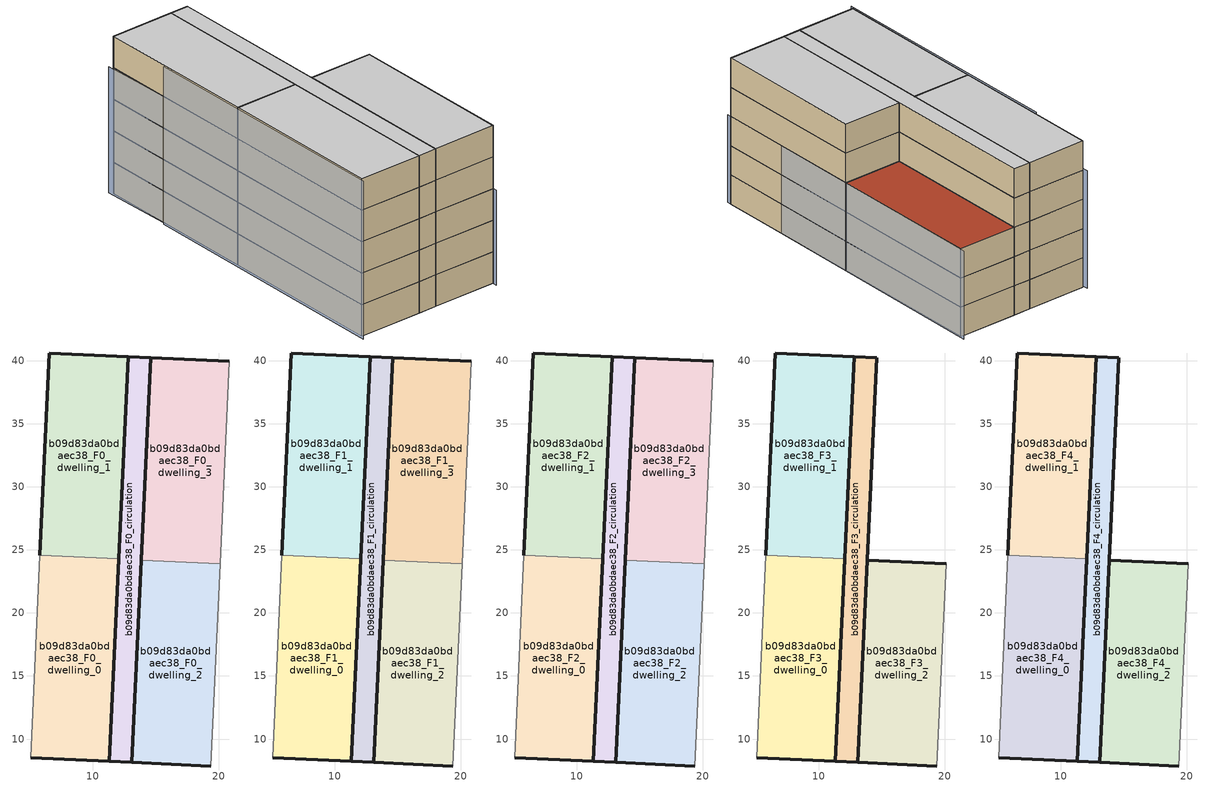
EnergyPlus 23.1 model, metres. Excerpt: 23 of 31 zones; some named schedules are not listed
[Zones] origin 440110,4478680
b09d83da0bdaec38_F0_dwelling_0
 floor ground (EU_floor_Construction): 11.3,8.23 12.04,24.28 5.8,24.57 5.05,8.52 z0
 wall outside (EU_wall_Construction): 12.04,24.28 11.3,8.23 5.05,8.52 z0:3
 wall adiabatic (EU_wall_Construction): 5.05,8.52 5.8,24.57 z0:3
 wall to b09d83da0bdaec38_F0_dwelling_1 (EU_wall_Construction): 5.8,24.57 12.04,24.28 z0:3
b09d83da0bdaec38_F0_dwelling_1
 floor ground (EU_floor_Construction): 12.04,24.28 12.79,40.34 6.54,40.63 5.8,24.57 z0
 wall outside (EU_wall_Construction): 5.8,24.57 6.54,40.63 12.79,40.34 12.04,24.28 z0:3
b09d83da0bdaec38_F0_dwelling_2
 floor ground (EU_floor_Construction): 19.34,7.86 20.09,23.91 13.84,24.2 13.09,8.15 z0
 wall outside (EU_wall_Construction): 19.34,7.86 13.09,8.15 13.84,24.2 z0:3
 wall adiabatic (EU_wall_Construction): 20.09,23.91 19.34,7.86 z0:3
 wall to b09d83da0bdaec38_F0_dwelling_3 (EU_wall_Construction): 13.84,24.2 20.08,23.91 z0:3
b09d83da0bdaec38_F0_dwelling_3
 floor ground (EU_floor_Construction): 20.09,23.91 20.83,39.96 14.59,40.25 13.84,24.2 z0
 wall outside (EU_wall_Construction): 13.84,24.2 14.59,40.25 20.83,39.96 z0:3
 wall adiabatic (EU_wall_Construction): 20.83,39.96 20.09,23.91 z0:3
b09d83da0bdaec38_F0_circulation
 floor ground (EU_floor_Construction): 13.09,8.15 14.59,40.25 12.79,40.34 11.3,8.23 z0
 wall outside (EU_wall_Construction): 13.09,8.15 11.3,8.23 12.79,40.34 14.59,40.25 13.09,8.15 z0:3
b09d83da0bdaec38_F1_dwelling_0
 floor to b09d83da0bdaec38_F0_dwelling_0 (EU_floor_Construction): 11.3,8.23 12.04,24.28 5.8,24.57 5.05,8.52 z3
 wall outside (EU_wall_Construction): 12.04,24.28 11.3,8.23 5.05,8.52 z3:6
 wall adiabatic (EU_wall_Construction): 5.05,8.52 5.8,24.57 z3:6
 wall to b09d83da0bdaec38_F1_dwelling_1 (EU_wall_Construction): 5.8,24.57 12.04,24.28 z3:6
b09d83da0bdaec38_F1_dwelling_1
 floor to b09d83da0bdaec38_F0_dwelling_1 (EU_floor_Construction): 12.04,24.28 12.79,40.34 6.54,40.63 5.8,24.57 z3
 wall outside (EU_wall_Construction): 5.8,24.57 6.54,40.63 12.79,40.34 12.04,24.28 z3:6
b09d83da0bdaec38_F1_dwelling_2
 floor to b09d83da0bdaec38_F0_dwelling_2 (EU_floor_Construction): 19.34,7.86 20.08,23.91 13.84,24.2 13.09,8.15 z3
 wall outside (EU_wall_Construction): 19.34,7.86 13.09,8.15 13.84,24.2 z3:6
 wall adiabatic (EU_wall_Construction): 20.09,23.91 19.34,7.86 z3:6
 wall to b09d83da0bdaec38_F1_dwelling_3 (EU_wall_Construction): 13.84,24.2 20.08,23.91 z3:6
b09d83da0bdaec38_F1_dwelling_3
 floor to b09d83da0bdaec38_F0_dwelling_3 (EU_floor_Construction): 20.08,23.91 20.83,39.96 14.59,40.25 13.84,24.2 z3
 wall outside (EU_wall_Construction): 13.84,24.2 14.59,40.25 20.83,39.96 z3:6
 wall adiabatic (EU_wall_Construction): 20.83,39.96 20.09,23.91 z3:6
b09d83da0bdaec38_F1_circulation
 floor to b09d83da0bdaec38_F0_circulation (EU_floor_Construction): 13.09,8.15 14.59,40.25 12.79,40.34 11.3,8.23 z3
 wall outside (EU_wall_Construction): 13.09,8.15 11.3,8.23 12.79,40.34 14.59,40.25 13.09,8.15 z3:6
b09d83da0bdaec38_F2_dwelling_0
 floor to b09d83da0bdaec38_F1_dwelling_0 (EU_floor_Construction): 11.3,8.23 12.04,24.28 5.8,24.57 5.05,8.52 z6
 wall outside (EU_wall_Construction): 12.04,24.28 11.3,8.23 5.05,8.52 z6:9
 wall adiabatic (EU_wall_Construction): 5.05,8.52 5.8,24.57 z6:9
 wall to b09d83da0bdaec38_F2_dwelling_1 (EU_wall_Construction): 5.8,24.57 12.04,24.28 z6:9
b09d83da0bdaec38_F2_dwelling_1
 floor to b09d83da0bdaec38_F1_dwelling_1 (EU_floor_Construction): 12.04,24.28 12.79,40.34 6.54,40.63 5.8,24.57 z6
 wall outside (EU_wall_Construction): 5.8,24.57 6.54,40.63 12.79,40.34 12.04,24.28 z6:9
b09d83da0bdaec38_F2_dwelling_2
 floor to b09d83da0bdaec38_F1_dwelling_2 (EU_floor_Construction): 19.34,7.86 20.08,23.91 13.84,24.2 13.09,8.15 z6
 wall outside (EU_wall_Construction): 19.34,7.86 13.09,8.15 13.84,24.2 z6:9
 wall adiabatic (EU_wall_Construction): 20.09,23.91 19.34,7.86 z6:9
 wall to b09d83da0bdaec38_F2_dwelling_3 (EU_wall_Construction): 13.84,24.2 20.08,23.91 z6:9
b09d83da0bdaec38_F2_dwelling_3
 floor to b09d83da0bdaec38_F1_dwelling_3 (EU_floor_Construction): 20.08,23.91 20.83,39.96 14.59,40.25 13.84,24.2 z6
 wall outside (EU_wall_Construction): 13.84,24.2 14.59,40.25 20.83,39.96 z6:9
 wall adiabatic (EU_wall_Construction): 20.83,39.96 20.09,23.91 z6:9
 roof outside (EU_roof_Construction): 20.83,39.96 20.09,23.91 13.84,24.2 14.59,40.25 z9
b09d83da0bdaec38_F2_circulation
 floor to b09d83da0bdaec38_F1_circulation (EU_floor_Construction): 13.09,8.15 14.59,40.25 12.79,40.34 11.3,8.23 z6
 wall outside (EU_wall_Construction): 13.09,8.15 11.3,8.23 12.79,40.34 14.59,40.25 13.09,8.15 z6:9
b09d83da0bdaec38_F3_dwelling_0
 floor to b09d83da0bdaec38_F2_dwelling_0 (EU_floor_Construction): 11.3,8.23 12.04,24.28 5.8,24.57 5.05,8.52 z9
 wall outside (EU_wall_Construction): 12.04,24.28 11.3,8.23 5.05,8.52 z9:12
 wall adiabatic (EU_wall_Construction): 5.05,8.52 5.8,24.57 z9:12
 wall to b09d83da0bdaec38_F3_dwelling_1 (EU_wall_Construction): 5.8,24.57 12.04,24.28 z9:12
b09d83da0bdaec38_F3_dwelling_1
 floor to b09d83da0bdaec38_F2_dwelling_1 (EU_floor_Construction): 12.04,24.28 12.79,40.34 6.54,40.63 5.8,24.57 z9
 wall outside (EU_wall_Construction): 5.8,24.57 6.54,40.63 12.79,40.34 12.04,24.28 z9:12
b09d83da0bdaec38_F3_dwelling_2
 floor to b09d83da0bdaec38_F2_dwelling_2 (EU_floor_Construction): 19.34,7.86 20.08,23.91 13.84,24.2 13.09,8.15 z9
 wall outside (EU_wall_Construction): 19.34,7.86 13.09,8.15 13.84,24.2 20.09,23.91 z9:12
 wall adiabatic (EU_wall_Construction): 20.09,23.91 19.34,7.86 z9:12
b09d83da0bdaec38_F3_circulation
 floor to b09d83da0bdaec38_F2_circulation (EU_floor_Construction): 13.09,8.15 14.59,40.25 12.79,40.34 11.3,8.23 z9
 wall outside (EU_wall_Construction): 13.09,8.15 11.3,8.23 12.79,40.34 14.59,40.25 13.09,8.15 z9:12
b09d83da0bdaec38_F4_dwelling_0
 floor to b09d83da0bdaec38_F3_dwelling_0 (EU_floor_Construction): 11.3,8.23 12.04,24.28 5.8,24.57 5.05,8.52 z12
 wall outside (EU_wall_Construction): 12.04,24.28 11.3,8.23 5.05,8.52 z12:15
 wall adiabatic (EU_wall_Construction): 5.05,8.52 5.8,24.57 z12:15
 wall to b09d83da0bdaec38_F4_dwelling_1 (EU_wall_Construction): 5.8,24.57 12.04,24.28 z12:15
 ceiling to b09d83da0bdaec38_F5_dwelling_0 (EU_floor_Construction): 12.04,24.28 11.3,8.23 5.05,8.52 5.8,24.57 z15
b09d83da0bdaec38_F4_dwelling_1
 floor to b09d83da0bdaec38_F3_dwelling_1 (EU_floor_Construction): 12.04,24.28 12.79,40.34 6.54,40.63 5.8,24.57 z12
 wall outside (EU_wall_Construction): 5.8,24.57 6.54,40.63 12.79,40.34 12.04,24.28 z12:15
 ceiling to b09d83da0bdaec38_F5_dwelling_1 (EU_floor_Construction): 12.79,40.34 12.04,24.28 5.8,24.57 6.54,40.63 z15
b09d83da0bdaec38_F4_dwelling_2
 floor to b09d83da0bdaec38_F3_dwelling_2 (EU_floor_Construction): 19.34,7.86 20.08,23.91 13.84,24.2 13.09,8.15 z12
 wall outside (EU_wall_Construction): 19.34,7.86 13.09,8.15 13.84,24.2 20.09,23.91 z12:15
 wall adiabatic (EU_wall_Construction): 20.09,23.91 19.34,7.86 z12:15
 ceiling to b09d83da0bdaec38_F5_dwelling_2 (EU_floor_Construction): 20.08,23.91 19.34,7.86 13.09,8.15 13.84,24.2 z15
b09d83da0bdaec38_F4_circulation
 floor to b09d83da0bdaec38_F3_circulation (EU_floor_Construction): 13.09,8.15 14.59,40.25 12.79,40.34 11.3,8.23 z12
 wall outside (EU_wall_Construction): 13.09,8.15 11.3,8.23 12.79,40.34 14.59,40.25 13.09,8.15 z12:15
 ceiling to b09d83da0bdaec38_F5_circulation (EU_floor_Construction): 14.59,40.25 13.09,8.15 11.3,8.23 12.79,40.34 z15
shading: 6.03,33.89 4.85,8.12 z0:15; 19.29,7.45 20.94,40.44 z0:9; 6.38,41 6.17,30.09 z0:12
[Building]
EU S2 Campaign: North Axis=0; Terrain=City; Solar Distribution=FullExterior
[Site:Location]
Madrid: Latitude=40.5; Longitude=-3.5; Time Zone=1; Elevation=609
[SizingPeriod:WeatherFileDays]
AnnualSizingPeriod: Begin Month=1; Begin Day of Month=1; End Month=12; End Day of Month=31; Day of Week for Start Day=Monday; Use Weather File Daylight Saving Period=No; Use Weather File Rain and Snow Indicators=No
[MATERIAL]
EU_InternalMass_Material: Roughness=MediumRough; Thickness=0.1; Conductivity=1; Density=1800; Specific Heat=900; Thermal Absorptance=0.9; Solar Absorptance=0.7; Visible Absorptance=0.7
[MATERIAL:NOMASS] Roughness=MediumRough; Thermal Absorptance=0.9; Solar Absorptance=0.7; Visible Absorptance=0.7
Name | Thermal Resistance
EU_wall_NoMass | 0.609216
EU_roof_NoMass | 0.513268
EU_floor_NoMass | 0.568163
[CONSTRUCTION]
EU_wall_Construction: EU_wall_NoMass
EU_roof_Construction: EU_roof_NoMass
EU_floor_Construction: EU_floor_NoMass
EU_InternalMass_Construction: EU_InternalMass_Material
[ZONE] Type=1; Multiplier=1; Ceiling Height=autocalculate; Floor Area=autocalculate; Part of Total Floor Area=Yes
Name | Volume
b09d83da0bdaec38_F0_dwelling_0; b09d83da0bdaec38_F1_dwelling_0; b09d83da0bdaec38_F2_dwelling_0; b09d83da0bdaec38_F3_dwelling_0; b09d83da0bdaec38_F4_dwelling_0 | 301.334
b09d83da0bdaec38_F0_dwelling_1 | 301.378
b09d83da0bdaec38_F1_dwelling_1; b09d83da0bdaec38_F2_dwelling_1; b09d83da0bdaec38_F3_dwelling_1; b09d83da0bdaec38_F4_dwelling_1 | 301.377
b09d83da0bdaec38_F0_dwelling_2; b09d83da0bdaec38_F1_dwelling_2; b09d83da0bdaec38_F2_dwelling_2; b09d83da0bdaec38_F3_dwelling_2; b09d83da0bdaec38_F4_dwelling_2; b09d83da0bdaec38_F0_dwelling_3; b09d83da0bdaec38_F1_dwelling_3; b09d83da0bdaec38_F2_dwelling_3 | 301.359
b09d83da0bdaec38_F0_circulation | 173.546
b09d83da0bdaec38_F1_circulation; b09d83da0bdaec38_F2_circulation; b09d83da0bdaec38_F3_circulation; b09d83da0bdaec38_F4_circulation | 173.545
[INTERNALMASS] Construction=EU_InternalMass_Construction
Name | Zone or ZoneList | Surface Area
b09d83da0bdaec38_F0_dwelling_0_EU_InternalMass | b09d83da0bdaec38_F0_dwelling_0 | 100.455
b09d83da0bdaec38_F0_dwelling_1_EU_InternalMass | b09d83da0bdaec38_F0_dwelling_1 | 100.455
b09d83da0bdaec38_F0_dwelling_2_EU_InternalMass | b09d83da0bdaec38_F0_dwelling_2 | 100.455
b09d83da0bdaec38_F0_dwelling_3_EU_InternalMass | b09d83da0bdaec38_F0_dwelling_3 | 100.455
b09d83da0bdaec38_F1_dwelling_0_EU_InternalMass | b09d83da0bdaec38_F1_dwelling_0 | 100.455
b09d83da0bdaec38_F1_dwelling_1_EU_InternalMass | b09d83da0bdaec38_F1_dwelling_1 | 100.455
b09d83da0bdaec38_F1_dwelling_2_EU_InternalMass | b09d83da0bdaec38_F1_dwelling_2 | 100.455
b09d83da0bdaec38_F1_dwelling_3_EU_InternalMass | b09d83da0bdaec38_F1_dwelling_3 | 100.455
b09d83da0bdaec38_F2_dwelling_0_EU_InternalMass | b09d83da0bdaec38_F2_dwelling_0 | 100.455
b09d83da0bdaec38_F2_dwelling_1_EU_InternalMass | b09d83da0bdaec38_F2_dwelling_1 | 100.455
b09d83da0bdaec38_F2_dwelling_2_EU_InternalMass | b09d83da0bdaec38_F2_dwelling_2 | 100.455
b09d83da0bdaec38_F2_dwelling_3_EU_InternalMass | b09d83da0bdaec38_F2_dwelling_3 | 100.455
b09d83da0bdaec38_F3_dwelling_0_EU_InternalMass | b09d83da0bdaec38_F3_dwelling_0 | 100.455
b09d83da0bdaec38_F3_dwelling_1_EU_InternalMass | b09d83da0bdaec38_F3_dwelling_1 | 100.455
b09d83da0bdaec38_F3_dwelling_2_EU_InternalMass | b09d83da0bdaec38_F3_dwelling_2 | 200.91
b09d83da0bdaec38_F4_dwelling_0_EU_InternalMass | b09d83da0bdaec38_F4_dwelling_0 | 100.455
b09d83da0bdaec38_F4_dwelling_1_EU_InternalMass | b09d83da0bdaec38_F4_dwelling_1 | 100.455
b09d83da0bdaec38_F4_dwelling_2_EU_InternalMass | b09d83da0bdaec38_F4_dwelling_2 | 200.91
[OTHEREQUIPMENT] Fuel Type=Electricity; Design Level Calculation Method=Watts/Area; Power per Zone Floor Area=1; Fraction Latent=0; Fraction Radiant=0; Fraction Lost=0; Carbon Dioxide Generation Rate=0; EndUse Subcategory=EU_Step8_InternalGains
Name | Zone or ZoneList or Space or SpaceList | Schedule
EU_Step8_InternalGain_b09d83da0bdaec38_F0_dwelling_0_f000 | b09d83da0bdaec38_F0_dwelling_0 | EU_Step8_GainSchedule_b09d83da0bdaec38_F0_dwelling_0_f000
EU_Step8_InternalGain_b09d83da0bdaec38_F0_dwelling_1_f000 | b09d83da0bdaec38_F0_dwelling_1 | EU_Step8_GainSchedule_b09d83da0bdaec38_F0_dwelling_1_f000
EU_Step8_InternalGain_b09d83da0bdaec38_F0_dwelling_2_f000 | b09d83da0bdaec38_F0_dwelling_2 | EU_Step8_GainSchedule_b09d83da0bdaec38_F0_dwelling_2_f000
EU_Step8_InternalGain_b09d83da0bdaec38_F0_dwelling_3_f000 | b09d83da0bdaec38_F0_dwelling_3 | EU_Step8_GainSchedule_b09d83da0bdaec38_F0_dwelling_3_f000
EU_Step8_InternalGain_b09d83da0bdaec38_F1_dwelling_0_f000 | b09d83da0bdaec38_F1_dwelling_0 | EU_Step8_GainSchedule_b09d83da0bdaec38_F1_dwelling_0_f000
EU_Step8_InternalGain_b09d83da0bdaec38_F1_dwelling_1_f000 | b09d83da0bdaec38_F1_dwelling_1 | EU_Step8_GainSchedule_b09d83da0bdaec38_F1_dwelling_1_f000
EU_Step8_InternalGain_b09d83da0bdaec38_F1_dwelling_2_f000 | b09d83da0bdaec38_F1_dwelling_2 | EU_Step8_GainSchedule_b09d83da0bdaec38_F1_dwelling_2_f000
EU_Step8_InternalGain_b09d83da0bdaec38_F1_dwelling_3_f000 | b09d83da0bdaec38_F1_dwelling_3 | EU_Step8_GainSchedule_b09d83da0bdaec38_F1_dwelling_3_f000
EU_Step8_InternalGain_b09d83da0bdaec38_F2_dwelling_0_f000 | b09d83da0bdaec38_F2_dwelling_0 | EU_Step8_GainSchedule_b09d83da0bdaec38_F2_dwelling_0_f000
EU_Step8_InternalGain_b09d83da0bdaec38_F2_dwelling_1_f000 | b09d83da0bdaec38_F2_dwelling_1 | EU_Step8_GainSchedule_b09d83da0bdaec38_F2_dwelling_1_f000
EU_Step8_InternalGain_b09d83da0bdaec38_F2_dwelling_2_f000 | b09d83da0bdaec38_F2_dwelling_2 | EU_Step8_GainSchedule_b09d83da0bdaec38_F2_dwelling_2_f000
EU_Step8_InternalGain_b09d83da0bdaec38_F2_dwelling_3_f000 | b09d83da0bdaec38_F2_dwelling_3 | EU_Step8_GainSchedule_b09d83da0bdaec38_F2_dwelling_3_f000
EU_Step8_InternalGain_b09d83da0bdaec38_F3_dwelling_0_f000 | b09d83da0bdaec38_F3_dwelling_0 | EU_Step8_GainSchedule_b09d83da0bdaec38_F3_dwelling_0_f000
EU_Step8_InternalGain_b09d83da0bdaec38_F3_dwelling_1_f000 | b09d83da0bdaec38_F3_dwelling_1 | EU_Step8_GainSchedule_b09d83da0bdaec38_F3_dwelling_1_f000
EU_Step8_InternalGain_b09d83da0bdaec38_F3_dwelling_2_f000 | b09d83da0bdaec38_F3_dwelling_2 | EU_Step8_GainSchedule_b09d83da0bdaec38_F3_dwelling_2_f000
EU_Step8_InternalGain_b09d83da0bdaec38_F4_dwelling_0_f000 | b09d83da0bdaec38_F4_dwelling_0 | EU_Step8_GainSchedule_b09d83da0bdaec38_F4_dwelling_0_f000
EU_Step8_InternalGain_b09d83da0bdaec38_F4_dwelling_1_f000 | b09d83da0bdaec38_F4_dwelling_1 | EU_Step8_GainSchedule_b09d83da0bdaec38_F4_dwelling_1_f000
EU_Step8_InternalGain_b09d83da0bdaec38_F4_dwelling_2_f000 | b09d83da0bdaec38_F4_dwelling_2 | EU_Step8_GainSchedule_b09d83da0bdaec38_F4_dwelling_2_f000
[ZONEINFILTRATION:DESIGNFLOWRATE] Schedule=EU_AlwaysOn; Design Flow Rate Calculation Method=Flow/Area; Flow Rate per Floor Area=0.0005; Constant Term Coefficient=1; Temperature Term Coefficient=0; Velocity Term Coefficient=0; Velocity Squared Term Coefficient=0
Name | Zone or ZoneList or Space or SpaceList
EU_Circulation_Infiltration_b09d83da0bdaec38_F0_circulation | b09d83da0bdaec38_F0_circulation
EU_Circulation_Infiltration_b09d83da0bdaec38_F1_circulation | b09d83da0bdaec38_F1_circulation
EU_Circulation_Infiltration_b09d83da0bdaec38_F2_circulation | b09d83da0bdaec38_F2_circulation
EU_Circulation_Infiltration_b09d83da0bdaec38_F3_circulation | b09d83da0bdaec38_F3_circulation
EU_Circulation_Infiltration_b09d83da0bdaec38_F4_circulation | b09d83da0bdaec38_F4_circulation
[ZONEVENTILATION:DESIGNFLOWRATE] Schedule=EU_AlwaysOn; Design Flow Rate Calculation Method=AirChanges/Hour; Air Changes per Hour=0.752966; Ventilation Type=Natural; Fan Pressure Rise=0; Fan Total Efficiency=1; Constant Term Coefficient=1; Temperature Term Coefficient=0; Velocity Term Coefficient=0; Velocity Squared Term Coefficient=0; Minimum Indoor Temperature=-100; Maximum Indoor Temperature=100; Delta Temperature=-100; Minimum Outdoor Temperature=-100; Maximum Outdoor Temperature=100; Maximum Wind Speed=40
Name | Zone or ZoneList or Space or SpaceList
EU_ConstantAir_b09d83da0bdaec38_F0_dwelling_0 | b09d83da0bdaec38_F0_dwelling_0
EU_ConstantAir_b09d83da0bdaec38_F0_dwelling_1 | b09d83da0bdaec38_F0_dwelling_1
EU_ConstantAir_b09d83da0bdaec38_F0_dwelling_2 | b09d83da0bdaec38_F0_dwelling_2
EU_ConstantAir_b09d83da0bdaec38_F0_dwelling_3 | b09d83da0bdaec38_F0_dwelling_3
EU_ConstantAir_b09d83da0bdaec38_F1_dwelling_0 | b09d83da0bdaec38_F1_dwelling_0
EU_ConstantAir_b09d83da0bdaec38_F1_dwelling_1 | b09d83da0bdaec38_F1_dwelling_1
EU_ConstantAir_b09d83da0bdaec38_F1_dwelling_2 | b09d83da0bdaec38_F1_dwelling_2
EU_ConstantAir_b09d83da0bdaec38_F1_dwelling_3 | b09d83da0bdaec38_F1_dwelling_3
EU_ConstantAir_b09d83da0bdaec38_F2_dwelling_0 | b09d83da0bdaec38_F2_dwelling_0
EU_ConstantAir_b09d83da0bdaec38_F2_dwelling_1 | b09d83da0bdaec38_F2_dwelling_1
EU_ConstantAir_b09d83da0bdaec38_F2_dwelling_2 | b09d83da0bdaec38_F2_dwelling_2
EU_ConstantAir_b09d83da0bdaec38_F2_dwelling_3 | b09d83da0bdaec38_F2_dwelling_3
EU_ConstantAir_b09d83da0bdaec38_F3_dwelling_0 | b09d83da0bdaec38_F3_dwelling_0
EU_ConstantAir_b09d83da0bdaec38_F3_dwelling_1 | b09d83da0bdaec38_F3_dwelling_1
EU_ConstantAir_b09d83da0bdaec38_F3_dwelling_2 | b09d83da0bdaec38_F3_dwelling_2
EU_ConstantAir_b09d83da0bdaec38_F4_dwelling_0 | b09d83da0bdaec38_F4_dwelling_0
EU_ConstantAir_b09d83da0bdaec38_F4_dwelling_1 | b09d83da0bdaec38_F4_dwelling_1
EU_ConstantAir_b09d83da0bdaec38_F4_dwelling_2 | b09d83da0bdaec38_F4_dwelling_2
[HVACTEMPLATE:THERMOSTAT] Constant Heating Setpoint=20; Constant Cooling Setpoint=50
EU_HeatOnly_b09d83da0bdaec38_F0_dwelling_0; EU_HeatOnly_b09d83da0bdaec38_F0_dwelling_1; EU_HeatOnly_b09d83da0bdaec38_F0_dwelling_2; EU_HeatOnly_b09d83da0bdaec38_F0_dwelling_3; EU_HeatOnly_b09d83da0bdaec38_F1_dwelling_0; EU_HeatOnly_b09d83da0bdaec38_F1_dwelling_1; EU_HeatOnly_b09d83da0bdaec38_F1_dwelling_2; EU_HeatOnly_b09d83da0bdaec38_F1_dwelling_3; EU_HeatOnly_b09d83da0bdaec38_F2_dwelling_0; EU_HeatOnly_b09d83da0bdaec38_F2_dwelling_1; EU_HeatOnly_b09d83da0bdaec38_F2_dwelling_2; EU_HeatOnly_b09d83da0bdaec38_F2_dwelling_3; EU_HeatOnly_b09d83da0bdaec38_F3_dwelling_0; EU_HeatOnly_b09d83da0bdaec38_F3_dwelling_1; EU_HeatOnly_b09d83da0bdaec38_F3_dwelling_2; EU_HeatOnly_b09d83da0bdaec38_F4_dwelling_0; EU_HeatOnly_b09d83da0bdaec38_F4_dwelling_1; EU_HeatOnly_b09d83da0bdaec38_F4_dwelling_2; EU_HeatOnly_b09d83da0bdaec38_F5_dwelling_0; EU_HeatOnly_b09d83da0bdaec38_F5_dwelling_1; EU_HeatOnly_b09d83da0bdaec38_F5_dwelling_2; EU_HeatOnly_b09d83da0bdaec38_F6_dwelling_0; EU_HeatOnly_b09d83da0bdaec38_F6_dwelling_1; EU_HeatOnly_b09d83da0bdaec38_F6_dwelling_2
[HVACTEMPLATE:ZONE:IDEALLOADSAIRSYSTEM]
b09d83da0bdaec38_F0_dwelling_0: Template Thermostat=EU_HeatOnly_b09d83da0bdaec38_F0_dwelling_0; System Availability Schedule=EU_AlwaysOn; Maximum Heating Supply Air Temperature=50; Minimum Cooling Supply Air Temperature=13; Maximum Heating Supply Air Humidity Ratio=0.0156; Minimum Cooling Supply Air Humidity Ratio=0.0077; Heating Limit=NoLimit; Cooling Limit=NoLimit; Heating Availability Schedule=EU_AlwaysOn; Cooling Availability Schedule=EU_CoolingOff; Dehumidification Control Type=ConstantSensibleHeatRatio; Cooling Sensible Heat Ratio=0.7; Dehumidification Setpoint=60; Humidification Control Type=None; Humidification Setpoint=30; Outdoor Air Method=None; Outdoor Air Flow Rate per Person=0.00944; Outdoor Air Flow Rate per Zone Floor Area=0; Outdoor Air Flow Rate per Zone=0; Demand Controlled Ventilation Type=None; Outdoor Air Economizer Type=NoEconomizer; Heat Recovery Type=None; Sensible Heat Recovery Effectiveness=0.7; Latent Heat Recovery Effectiveness=0.65
